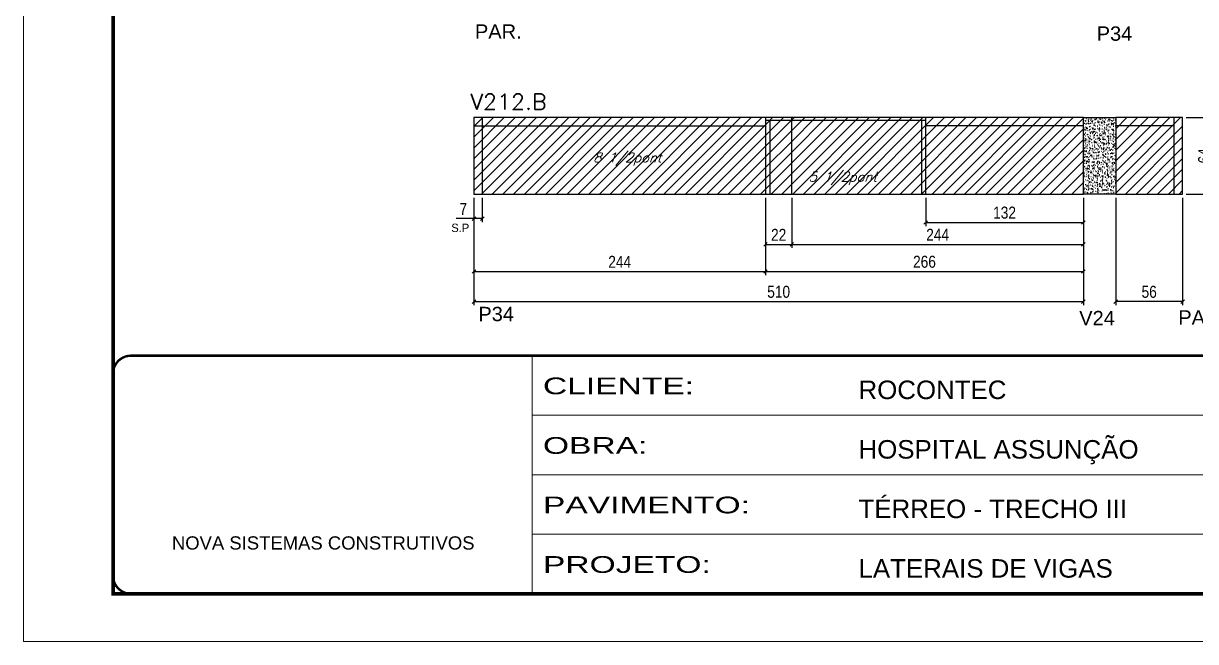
# Model space of a CAD drawing. Extents: x 137137 to 143418, y 10464 to 34486.
# Drawn here: x 140321 to 141301, y 31139 to 31656 of the extents above; entities that cross this region are included whole.
import ezdxf

# ---------------------------------------------------------------- set-up
doc = ezdxf.new("R2010")
doc.units = 0
doc.linetypes.add('CONTINUO', pattern=[0])
doc.linetypes.add('DASHED', pattern=[0.75, 0.5, -0.25])
for name, color, linetype in [('5', 5, 'Continuous'), ('COTA', 241, 'Continuous'), ('Painéis', 200, 'Continuous'), ('SARR_2.2x7', 40, 'Continuous'), ('SARR_3.5x7', 81, 'Continuous'), ('texto', 7, 'Continuous')]:
    doc.layers.add(name, color=color, linetype=linetype)
for name, color, linetype, lineweight in [('Folhas', 255, 'Continuous', 9), ('Hachura', 251, 'Continuous', 9), ('SARRAFO DE PRESSAO', 251, 'DASHED', 9), ('Texto Seção', 7, 'Continuous', 15)]:
    doc.layers.add(name, color=color, linetype=linetype, lineweight=lineweight)
doc.styles.add('ARIAL', font='arial.ttf')
doc.styles.add('COTA TECNICA', font='techl___.ttf', dxfattribs={"height": 10})
doc.styles.add('REGUA-120', font='ROMANS.shx', dxfattribs={"height": 15})
doc.styles.add('Romans', font='romans.shx')
doc.styles.add('ROMAS860', font='ROMAS860.SHX')
doc.styles.get("Standard").update_dxf_attribs({"font": 'arial.ttf'})
doc.styles.add('Tecnologia', font='')
doc.styles.get('Tecnologia').set_extended_font_data('Forgotten Futurist')
doc.dimstyles.new('PAINEL', dxfattribs={"dimtxt": 10, "dimasz": 3, "dimexe": 3, "dimexo": 3, "dimgap": 3, "dimtad": 1, "dimdec": 1, "dimzin": 12, "dimdsep": 46, "dimtxsty": 'COTA TECNICA', "dimblk1": 'OBLIQUE', "dimblk2": 'OBLIQUE', "dimsah": 1, "dimcen": 0.9, "dimclrd": 4, "dimclre": 4, "dimclrt": 240, "dimadec": 1, "dimazin": 3, "dimtfac": 1, "dimtdec": 1, "dimtmove": 0, "dimatfit": 3, "dimfxl": 1, "dimtolj": 1, "dimtzin": 12, "dimarcsym": 0})

# ---------------------------------------------------------------- blocks, each defined once
blk = doc.blocks.new('_Oblique')
at = {"color": 0, "linetype": 'ByBlock', "lineweight": -2}
blk.add_line((-0.5, -0.5), (0.5, 0.5), dxfattribs=at)
blk = doc.blocks.new('*D272')
at = {"layer": 'COTA', "color": 4, "linetype": 'ByBlock', "lineweight": -2, "transparency": 16777216}
for p, q in [((141234.67, 31510.07), (141234.67, 31420.15)), ((141290.67, 31510.07), (141290.67, 31420.15)), ((141290.67, 31423.15), (141234.67, 31423.15))]:
    blk.add_line(p, q, dxfattribs=at)
at = {"layer": 'Defpoints', "color": 0, "linetype": 'ByBlock', "transparency": 16777216}
for p in [(141234.67, 31513.07), (141290.67, 31513.07), (141234.67, 31423.15)]:
    blk.add_point(p, dxfattribs=at)
at = {"layer": 'COTA', "color": 4, "linetype": 'ByBlock', "lineweight": -2, "transparency": 16777216, "xscale": 3, "yscale": 3, "zscale": 3, "rotation": 180}
blk.add_blockref('_Oblique', (141234.67, 31423.15), dxfattribs=at)
at = {"layer": 'COTA', "color": 4, "linetype": 'ByBlock', "lineweight": -2, "transparency": 16777216, "xscale": 3, "yscale": 3, "zscale": 3}
blk.add_blockref('_Oblique', (141290.67, 31423.15), dxfattribs=at)
at = {"layer": 'COTA', "color": 240, "linetype": 'ByBlock', "transparency": 16777216, "insert": (141262.67, 31431.26), "char_height": 10, "attachment_point": 5, "style": 'COTA TECNICA'}
blk.add_mtext('\\A1;56', dxfattribs=at)
blk = doc.blocks.new('*D82')
at = {"layer": 'COTA', "color": 4, "linetype": 'ByBlock', "lineweight": -2, "transparency": 16777216}
for p, q in [((140697.67, 31510.07), (140697.67, 31445.32)), ((140941.67, 31510.07), (140941.67, 31445.32)), ((140697.67, 31448.32), (140941.67, 31448.32))]:
    blk.add_line(p, q, dxfattribs=at)
at = {"layer": 'Defpoints', "color": 0, "linetype": 'ByBlock', "transparency": 16777216}
for p in [(140697.67, 31513.07), (140941.67, 31513.07), (140941.67, 31448.32)]:
    blk.add_point(p, dxfattribs=at)
at = {"layer": 'COTA', "color": 4, "linetype": 'ByBlock', "lineweight": -2, "transparency": 16777216, "xscale": 3, "yscale": 3, "zscale": 3, "rotation": 180}
blk.add_blockref('_Oblique', (140697.67, 31448.32), dxfattribs=at)
at = {"layer": 'COTA', "color": 4, "linetype": 'ByBlock', "lineweight": -2, "transparency": 16777216, "xscale": 3, "yscale": 3, "zscale": 3}
blk.add_blockref('_Oblique', (140941.67, 31448.32), dxfattribs=at)
at = {"layer": 'COTA', "color": 240, "linetype": 'ByBlock', "transparency": 16777216, "insert": (140819.67, 31456.39), "char_height": 10, "attachment_point": 5, "style": 'COTA TECNICA'}
blk.add_mtext('\\A1;244', dxfattribs=at)
blk = doc.blocks.new('*D273')
at = {"layer": 'COTA', "color": 4, "linetype": 'ByBlock', "lineweight": -2, "transparency": 16777216}
for p, q in [((140941.67, 31510.07), (140941.67, 31445.32)), ((141207.67, 31510.06), (141207.67, 31445.32)), ((140941.67, 31448.32), (141207.67, 31448.32))]:
    blk.add_line(p, q, dxfattribs=at)
at = {"layer": 'Defpoints', "color": 0, "linetype": 'ByBlock', "transparency": 16777216}
for p in [(140941.67, 31513.07), (141207.67, 31513.06), (141207.67, 31448.32)]:
    blk.add_point(p, dxfattribs=at)
at = {"layer": 'COTA', "color": 4, "linetype": 'ByBlock', "lineweight": -2, "transparency": 16777216, "xscale": 3, "yscale": 3, "zscale": 3, "rotation": 180}
blk.add_blockref('_Oblique', (140941.67, 31448.32), dxfattribs=at)
at = {"layer": 'COTA', "color": 4, "linetype": 'ByBlock', "lineweight": -2, "transparency": 16777216, "xscale": 3, "yscale": 3, "zscale": 3}
blk.add_blockref('_Oblique', (141207.67, 31448.32), dxfattribs=at)
at = {"layer": 'COTA', "color": 240, "linetype": 'ByBlock', "transparency": 16777216, "insert": (141074.67, 31456.42), "char_height": 10, "attachment_point": 5, "style": 'COTA TECNICA'}
blk.add_mtext('\\A1;266', dxfattribs=at)
blk = doc.blocks.new('*D274')
at = {"layer": 'COTA', "color": 4, "linetype": 'ByBlock', "lineweight": -2, "transparency": 16777216}
for p, q in [((141293.67, 31577.07), (141319.87, 31577.07)), ((141316.87, 31577.07), (141316.87, 31513.07)), ((141293.67, 31513.07), (141319.87, 31513.07))]:
    blk.add_line(p, q, dxfattribs=at)
at = {"layer": 'Defpoints', "color": 0, "linetype": 'ByBlock', "transparency": 16777216}
for p in [(141290.67, 31577.07), (141290.67, 31513.07), (141316.87, 31513.07)]:
    blk.add_point(p, dxfattribs=at)
at = {"layer": 'COTA', "color": 4, "linetype": 'ByBlock', "lineweight": -2, "transparency": 16777216, "xscale": 3, "yscale": 3, "zscale": 3}
for p, rotation in [((141316.87, 31577.07), 90), ((141316.87, 31513.07), 270)]:
    blk.add_blockref('_Oblique', p, dxfattribs=dict(at, rotation=rotation))
at = {"layer": 'COTA', "color": 240, "linetype": 'ByBlock', "transparency": 16777216, "insert": (141308.77, 31545.07), "char_height": 10, "attachment_point": 5, "rotation": 90, "style": 'COTA TECNICA'}
blk.add_mtext('\\A1;64', dxfattribs=at)
blk = doc.blocks.new('9999999999')
at = {"color": 30, "linetype": 'CONTINUO'}
for p, q in [((98564.56, 34230.21), (98564.56, 34429.45)), ((98564.56, 34379.64), (99583.98, 34379.64)), ((98564.56, 34329.83), (99487.98, 34329.83)), ((98564.56, 34280.02), (99487.98, 34280.02))]:
    blk.add_line(p, q, dxfattribs=at)
at = {"color": 30, "linetype": 'CONTINUO', "const_width": 2}
blk.add_lwpolyline([(99583.98, 34230.21), (99583.98, 34414.45, 0.414214), (99568.98, 34429.45), (98228.98, 34429.45, 0.414214), (98213.98, 34414.45), (98213.98, 34245.21, 0.414214), (98228.98, 34230.21), (99583.98, 34230.21)], format="xyb", dxfattribs=at)
at = {"layer": 'Folhas'}
blk.add_lwpolyline([(98138.98, 34190.21), (99623.98, 34190.21), (99623.98, 35240.21), (98138.98, 35240.21)], close=True, dxfattribs=at)
at = {"layer": 'Folhas', "color": 30, "const_width": 3}
blk.add_lwpolyline([(98213.98, 34230.21), (99583.98, 34230.21), (99583.98, 35200.21), (98213.98, 35200.21)], close=True, dxfattribs=at)
at = {"color": 7, "linetype": 'Continuous', "ltscale": 5, "style": 'ARIAL'}
for s, height, p in [('ROCONTEC', 15.483, (98837.68, 34393.13)), ('HOSPITAL ASSUNÇÃO', 15.4829, (98837.68, 34343.32)), ('TÉRREO - TRECHO III', 15.4829, (98837.68, 34293.51)), ('NOVA SISTEMAS CONSTRUTIVOS', 11.0592, (98263.19, 34267.21)), ('LATERAIS DE VIGAS', 15.4829, (98837.68, 34243.7))]:
    blk.add_text(s, height=height, dxfattribs=at).set_placement(p)
at = {"layer": 'Folhas', "color": 7, "style": 'Tecnologia', "width": 1.5}
for s, p in [('CLIENTE:', (98573.65, 34397.17)), ('OBRA:', (98573.65, 34347.31)), ('PAVIMENTO:', (98573.65, 34297.5)), ('PROJETO:', (98573.65, 34247.69))]:
    blk.add_text(s, height=14, dxfattribs=at).set_placement(p)
blk = doc.blocks.new('*D124')
at = {"layer": 'COTA', "color": 4, "linetype": 'ByBlock', "lineweight": -2, "transparency": 16777216}
for p, q in [((140697.67, 31510.07), (140697.67, 31489.6)), ((140704.67, 31510.07), (140704.67, 31489.6)), ((140697.67, 31492.6), (140682.94, 31492.6)), ((140704.67, 31492.6), (140697.67, 31492.6))]:
    blk.add_line(p, q, dxfattribs=at)
at = {"layer": 'Defpoints', "color": 0, "linetype": 'ByBlock', "transparency": 16777216}
for p in [(140697.67, 31513.07), (140704.67, 31513.07), (140697.67, 31492.6)]:
    blk.add_point(p, dxfattribs=at)
at = {"layer": 'COTA', "color": 4, "linetype": 'ByBlock', "lineweight": -2, "transparency": 16777216, "xscale": 3, "yscale": 3, "zscale": 3, "rotation": 180}
blk.add_blockref('_Oblique', (140697.67, 31492.6), dxfattribs=at)
at = {"layer": 'COTA', "color": 4, "linetype": 'ByBlock', "lineweight": -2, "transparency": 16777216, "xscale": 3, "yscale": 3, "zscale": 3}
blk.add_blockref('_Oblique', (140704.67, 31492.6), dxfattribs=at)
at = {"layer": 'COTA', "color": 240, "linetype": 'ByBlock', "transparency": 16777216, "insert": (140688.81, 31500.68), "char_height": 10, "attachment_point": 5, "style": 'COTA TECNICA'}
blk.add_mtext('\\A1;7', dxfattribs=at)
blk = doc.blocks.new('*D125')
at = {"layer": 'COTA', "color": 4, "linetype": 'ByBlock', "lineweight": -2, "transparency": 16777216}
for p, q in [((141075.67, 31510.07), (141075.67, 31486.29)), ((141207.67, 31510.06), (141207.67, 31486.29)), ((141075.67, 31489.29), (141207.67, 31489.29))]:
    blk.add_line(p, q, dxfattribs=at)
at = {"layer": 'Defpoints', "color": 0, "linetype": 'ByBlock', "transparency": 16777216}
for p in [(141075.67, 31513.07), (141207.67, 31513.06), (141207.67, 31489.29)]:
    blk.add_point(p, dxfattribs=at)
at = {"layer": 'COTA', "color": 4, "linetype": 'ByBlock', "lineweight": -2, "transparency": 16777216, "xscale": 3, "yscale": 3, "zscale": 3, "rotation": 180}
blk.add_blockref('_Oblique', (141075.67, 31489.29), dxfattribs=at)
at = {"layer": 'COTA', "color": 4, "linetype": 'ByBlock', "lineweight": -2, "transparency": 16777216, "xscale": 3, "yscale": 3, "zscale": 3}
blk.add_blockref('_Oblique', (141207.67, 31489.29), dxfattribs=at)
at = {"layer": 'COTA', "color": 240, "linetype": 'ByBlock', "transparency": 16777216, "insert": (141141.67, 31497.51), "char_height": 10, "attachment_point": 5, "style": 'COTA TECNICA'}
blk.add_mtext('\\A1;132', dxfattribs=at)
blk = doc.blocks.new('*D126')
at = {"layer": 'COTA', "color": 4, "linetype": 'ByBlock', "lineweight": -2, "transparency": 16777216}
for p, q in [((140941.67, 31510.07), (140941.67, 31467.98)), ((140963.67, 31510.07), (140963.67, 31467.98)), ((140941.67, 31470.98), (140963.67, 31470.98))]:
    blk.add_line(p, q, dxfattribs=at)
at = {"layer": 'Defpoints', "color": 0, "linetype": 'ByBlock', "transparency": 16777216}
for p in [(140941.67, 31513.07), (140963.67, 31513.07), (140963.67, 31470.98)]:
    blk.add_point(p, dxfattribs=at)
at = {"layer": 'COTA', "color": 4, "linetype": 'ByBlock', "lineweight": -2, "transparency": 16777216, "xscale": 3, "yscale": 3, "zscale": 3, "rotation": 180}
blk.add_blockref('_Oblique', (140941.67, 31470.98), dxfattribs=at)
at = {"layer": 'COTA', "color": 4, "linetype": 'ByBlock', "lineweight": -2, "transparency": 16777216, "xscale": 3, "yscale": 3, "zscale": 3}
blk.add_blockref('_Oblique', (140963.67, 31470.98), dxfattribs=at)
at = {"layer": 'COTA', "color": 240, "linetype": 'ByBlock', "transparency": 16777216, "insert": (140952.67, 31478.98), "char_height": 10, "attachment_point": 5, "style": 'COTA TECNICA'}
blk.add_mtext('\\A1;22', dxfattribs=at)
blk = doc.blocks.new('*D127')
at = {"layer": 'COTA', "color": 4, "linetype": 'ByBlock', "lineweight": -2, "transparency": 16777216}
for p, q in [((140963.67, 31510.07), (140963.67, 31467.98)), ((141207.67, 31510.07), (141207.67, 31467.98)), ((140963.67, 31470.98), (141207.67, 31470.98))]:
    blk.add_line(p, q, dxfattribs=at)
at = {"layer": 'Defpoints', "color": 0, "linetype": 'ByBlock', "transparency": 16777216}
for p in [(140963.67, 31513.07), (141207.67, 31513.07), (141207.67, 31470.98)]:
    blk.add_point(p, dxfattribs=at)
at = {"layer": 'COTA', "color": 4, "linetype": 'ByBlock', "lineweight": -2, "transparency": 16777216, "xscale": 3, "yscale": 3, "zscale": 3, "rotation": 180}
blk.add_blockref('_Oblique', (140963.67, 31470.98), dxfattribs=at)
at = {"layer": 'COTA', "color": 4, "linetype": 'ByBlock', "lineweight": -2, "transparency": 16777216, "xscale": 3, "yscale": 3, "zscale": 3}
blk.add_blockref('_Oblique', (141207.67, 31470.98), dxfattribs=at)
at = {"layer": 'COTA', "color": 240, "linetype": 'ByBlock', "transparency": 16777216, "insert": (141085.67, 31479.05), "char_height": 10, "attachment_point": 5, "style": 'COTA TECNICA'}
blk.add_mtext('\\A1;244', dxfattribs=at)
blk = doc.blocks.new('*D6296')
at = {"layer": 'Defpoints', "color": 0, "ltscale": 25, "transparency": 16777216}
for p in [(140697.67, 31513.07), (141207.67, 31513.06), (141207.67, 31423.15)]:
    blk.add_point(p, dxfattribs=at)
at = {"layer": 'Painéis', "color": 4, "lineweight": -2, "ltscale": 25, "transparency": 16777216}
for p, q in [((140697.67, 31510.07), (140697.67, 31420.15)), ((141207.67, 31510.06), (141207.67, 31420.15)), ((140697.67, 31423.15), (141207.67, 31423.15))]:
    blk.add_line(p, q, dxfattribs=at)
at = {"layer": 'Painéis', "color": 4, "lineweight": -2, "ltscale": 25, "transparency": 16777216, "xscale": 3, "yscale": 3, "zscale": 3, "rotation": 180}
blk.add_blockref('_Oblique', (140697.67, 31423.15), dxfattribs=at)
at = {"layer": 'Painéis', "color": 4, "lineweight": -2, "ltscale": 25, "transparency": 16777216, "xscale": 3, "yscale": 3, "zscale": 3}
blk.add_blockref('_Oblique', (141207.67, 31423.15), dxfattribs=at)
at = {"layer": 'Painéis', "color": 240, "ltscale": 25, "transparency": 16777216, "insert": (140952.67, 31431.26), "char_height": 10, "attachment_point": 5, "style": 'COTA TECNICA'}
blk.add_mtext('\\A1;510', dxfattribs=at)

msp = doc.modelspace()

# ---------------------------------------------------------------- hatches: boundary and pattern name
at = {"layer": 'COTA', "linetype": 'ByBlock'}
h = msp.add_hatch(dxfattribs=at)
h.set_pattern_fill('AR-CONC', color=256, scale=0.03)
h.set_pattern_definition([(50, (7056.5234, 814.1086), (5.46554007, -0.47817257), [0.5715, -6.2865]), (355, (7056.5234, 814.1086), (-1.05730264, 5.73170536), [0.4572, -5.02921753]), (100.4514447, (7056.979, 814.069), (4.40823741, 5.25353256), [0.48570026, -5.34270734]), (46.1842, (7056.5234, 815.6326), (8.13237123, -1.26126984), [0.85725, -9.42975]), (96.6355576, (7057.201, 815.5275), (7.122124, 7.42278374), [0.7285507, -8.01406824]), (351.184151, (7056.523, 815.633), (7.122124, 7.42278374), [0.685799, -7.54379196]), (21, (7057.2854, 815.2516), (4.54843174, -3.06795595), [0.5715, -6.2865]), (326, (7057.2854, 815.2516), (1.85406085, 5.52563898), [0.4572, -5.0292]), (71.451445, (7057.6644, 814.996), (6.40249258, 2.45768307), [0.48570026, -5.34269813]), (37.5, (7056.5234, 814.1086), (0.092658098, 2.536651166), [0, -4.96824, 0, -5.1054, 0, -5.04825]), (7.5, (7056.5234, 814.1086), (2.004589875, 3.005417245), [0, -2.91084, 0, -4.85394, 0, -1.92405]), (327.5, (7054.824, 814.1086), (4.067717855, -0.17186232), [0, -1.905, 0, -5.9436, 0, -7.8867]), (317.5, (7054.062, 814.1086), (4.44387544, 0.76279473), [0, -2.4765, 0, -3.94716, 0, -5.6007])])
h.paths.add_polyline_path([(141207.67, 31513.07), (141234.67, 31513.07), (141234.67, 31577.07), (141207.67, 31577.07)])
at = {"layer": 'Hachura', "linetype": 'ByBlock'}
h = msp.add_hatch(dxfattribs=at)
h.set_pattern_fill('ANSI31', color=256, scale=2)
h.paths.add_polyline_path([(140941.67, 31577.07), (140697.67, 31577.07), (140697.67, 31513.07), (140941.67, 31513.07)])
h.paths.add_polyline_path([(140789.69, 31534.4), (140857.31, 31534.4), (140862.8, 31550.38), (140795.19, 31550.38)], flags=24)
h = msp.add_hatch(dxfattribs=at)
h.set_pattern_fill('ANSI31', color=256, scale=2)
h.paths.add_polyline_path([(140963.67, 31577.07), (140941.67, 31577.07), (140941.67, 31513.07), (140963.67, 31513.07)])
h = msp.add_hatch(dxfattribs=at)
h.set_pattern_fill('ANSI31', color=256, scale=2)
h.paths.add_polyline_path([(141207.67, 31577.07), (140963.67, 31577.07), (140963.67, 31513.07), (141207.67, 31513.06), (141207.67, 31513.06)])
h.paths.add_polyline_path([(140969.91, 31518.25), (141037.53, 31518.25), (141043.03, 31534.22), (140975.41, 31534.22)], flags=24)
h = msp.add_hatch(dxfattribs=at)
h.set_pattern_fill('ANSI31', color=256, scale=2)
h.paths.add_polyline_path([(141290.67, 31577.07), (141234.67, 31577.07), (141234.67, 31513.07), (141290.67, 31513.07)])

# ---------------------------------------------------------------- linework, layer by layer
at = {"layer": 'COTA', "linetype": 'ByBlock'}
for p, q in [((141207.67, 31577.07), (141234.67, 31577.07)), ((141234.67, 31513.07), (141207.67, 31513.07))]:
    msp.add_line(p, q, dxfattribs=at)
at = {"layer": 'Painéis', "linetype": 'ByBlock'}
for p, q in [((141207.67, 31577.07), (140697.67, 31577.07)), ((140697.67, 31577.07), (140697.67, 31513.07)), ((140941.67, 31577.07), (140941.67, 31513.07)), ((140963.67, 31513.07), (140963.67, 31577.07)), ((141207.67, 31513.07), (141207.67, 31577.07)), ((141290.67, 31577.07), (141234.67, 31577.07)), ((141234.67, 31577.07), (141234.67, 31513.07)), ((141290.67, 31513.07), (141290.67, 31577.07)), ((140697.67, 31513.07), (141207.67, 31513.06)), ((141234.67, 31513.07), (141290.67, 31513.07))]:
    msp.add_line(p, q, dxfattribs=at)
at = {"layer": 'SARR_2.2x7', "linetype": 'Continuous'}
for p, q in [((140697.67, 31570.07), (140941.67, 31570.07)), ((140704.67, 31577.07), (140704.67, 31513.07)), ((140941.67, 31574.87), (141075.67, 31574.87)), ((141207.6, 31570.07), (141075.67, 31570.07)), ((141283.67, 31570.07), (141234.67, 31570.07)), ((141283.67, 31513.07), (141283.67, 31577.07))]:
    msp.add_line(p, q, dxfattribs=at)
at = {"layer": 'SARR_3.5x7'}
for p, q in [((140945.17, 31574.87), (140945.17, 31513.07)), ((141072.17, 31574.87), (141072.17, 31513.07)), ((141075.67, 31513.07), (141075.67, 31577.07))]:
    msp.add_line(p, q, dxfattribs=at)

# ---------------------------------------------------------------- block references
at = {"layer": 'SARRAFO DE PRESSAO', "color": 6, "linetype": 'ByBlock'}
msp.add_blockref('9999999999', (42181.81, -3051.58), dxfattribs=at)

# ---------------------------------------------------------------- texts
at = {"layer": '5', "linetype": 'Continuous'}
for s, p in [('PAR.', (140698.54, 31643.12)), ('P34', (141218.75, 31641.39)), ('P34', (140701.41, 31406.74)), ('V24', (141204.13, 31403.33)), ('PAR.', (141287.04, 31403.86))]:
    msp.add_text(s, height=12, rotation=359.99996, dxfattribs=at).set_placement(p)
at = {"layer": 'texto', "color": 2, "char_height": 8, "attachment_point": 5, "style": 'Romans'}
for s, insert in [('{\\Q19;\\C256;8 1/2pont}', (140826.06, 31542.39)), ('{\\Q19;\\C256;5 1/2pont}', (141006.28, 31526.24))]:
    msp.add_mtext(s, dxfattribs=dict(at, insert=insert))
at = {"layer": 'texto', "color": 4, "insert": (140686.28, 31484.79), "char_height": 7, "attachment_point": 5, "rotation": 359.99915, "style": 'ROMAS860'}
msp.add_mtext('S.P', dxfattribs=at)
at = {"layer": 'Texto Seção', "style": 'REGUA-120', "width": 1.05}
msp.add_text('V212.B', height=13, dxfattribs=at).set_placement((140694.81, 31583.87))

# ---------------------------------------------------------------- dimensions: what is measured, and where the dimension line sits
at = {"layer": 'COTA', "linetype": 'ByBlock'}
for base, p1, p2, angle, picture, middle in [((141316.87, 31513.07), (141290.67, 31577.07), (141290.67, 31513.07), 90, '*D274', (141308.77, 31545.07)), ((140941.67, 31448.32), (140697.67, 31513.07), (140941.67, 31513.07), 180, '*D82', (140819.67, 31456.39)), ((141207.67, 31448.32), (140941.67, 31513.07), (141207.67, 31513.06), 180, '*D273', (141074.67, 31456.42)), ((141234.67, 31423.15), (141290.67, 31513.07), (141234.67, 31513.07), 180, '*D272', (141262.67, 31431.26))]:
    dim = msp.add_linear_dim(base=base, p1=p1, p2=p2, angle=angle, dimstyle='PAINEL', dxfattribs=at)
    dim.commit()
    dim.dimension.update_dxf_attribs({"geometry": picture, "text_midpoint": middle})
for base, p1, p2, picture, middle in [((140697.67, 31492.6), (140704.67, 31513.07), (140697.67, 31513.07), '*D124', (140688.81, 31500.68)), ((141207.67, 31470.98), (140963.67, 31513.07), (141207.67, 31513.07), '*D127', (141085.67, 31479.05))]:
    dim = msp.add_linear_dim(base=base, p1=p1, p2=p2, dimstyle='PAINEL', dxfattribs=at)
    dim.commit()
    dim.dimension.update_dxf_attribs({"geometry": picture, "text_midpoint": middle})
for base, p1, p2, picture, middle in [((140963.67, 31470.98), (140941.67, 31513.07), (140963.67, 31513.07), '*D126', (140952.67, 31478.98)), ((141207.67, 31489.29), (141075.67, 31513.07), (141207.67, 31513.06), '*D125', (141141.67, 31497.51))]:
    dim = msp.add_linear_dim(base=base, p1=p1, p2=p2, dimstyle='PAINEL', override={"dimtmove": 1}, dxfattribs=at)
    dim.commit()
    dim.dimension.update_dxf_attribs({"geometry": picture, "text_midpoint": middle})
at = {"layer": 'Painéis', "ltscale": 25}
dim = msp.add_linear_dim(base=(141207.67, 31423.15), p1=(140697.67, 31513.07), p2=(141207.67, 31513.06), dimstyle='PAINEL', dxfattribs=at)
dim.commit()
dim.dimension.update_dxf_attribs({"geometry": '*D6296', "text_midpoint": (140952.67, 31431.26)})

doc.saveas('drawing.dxf')
